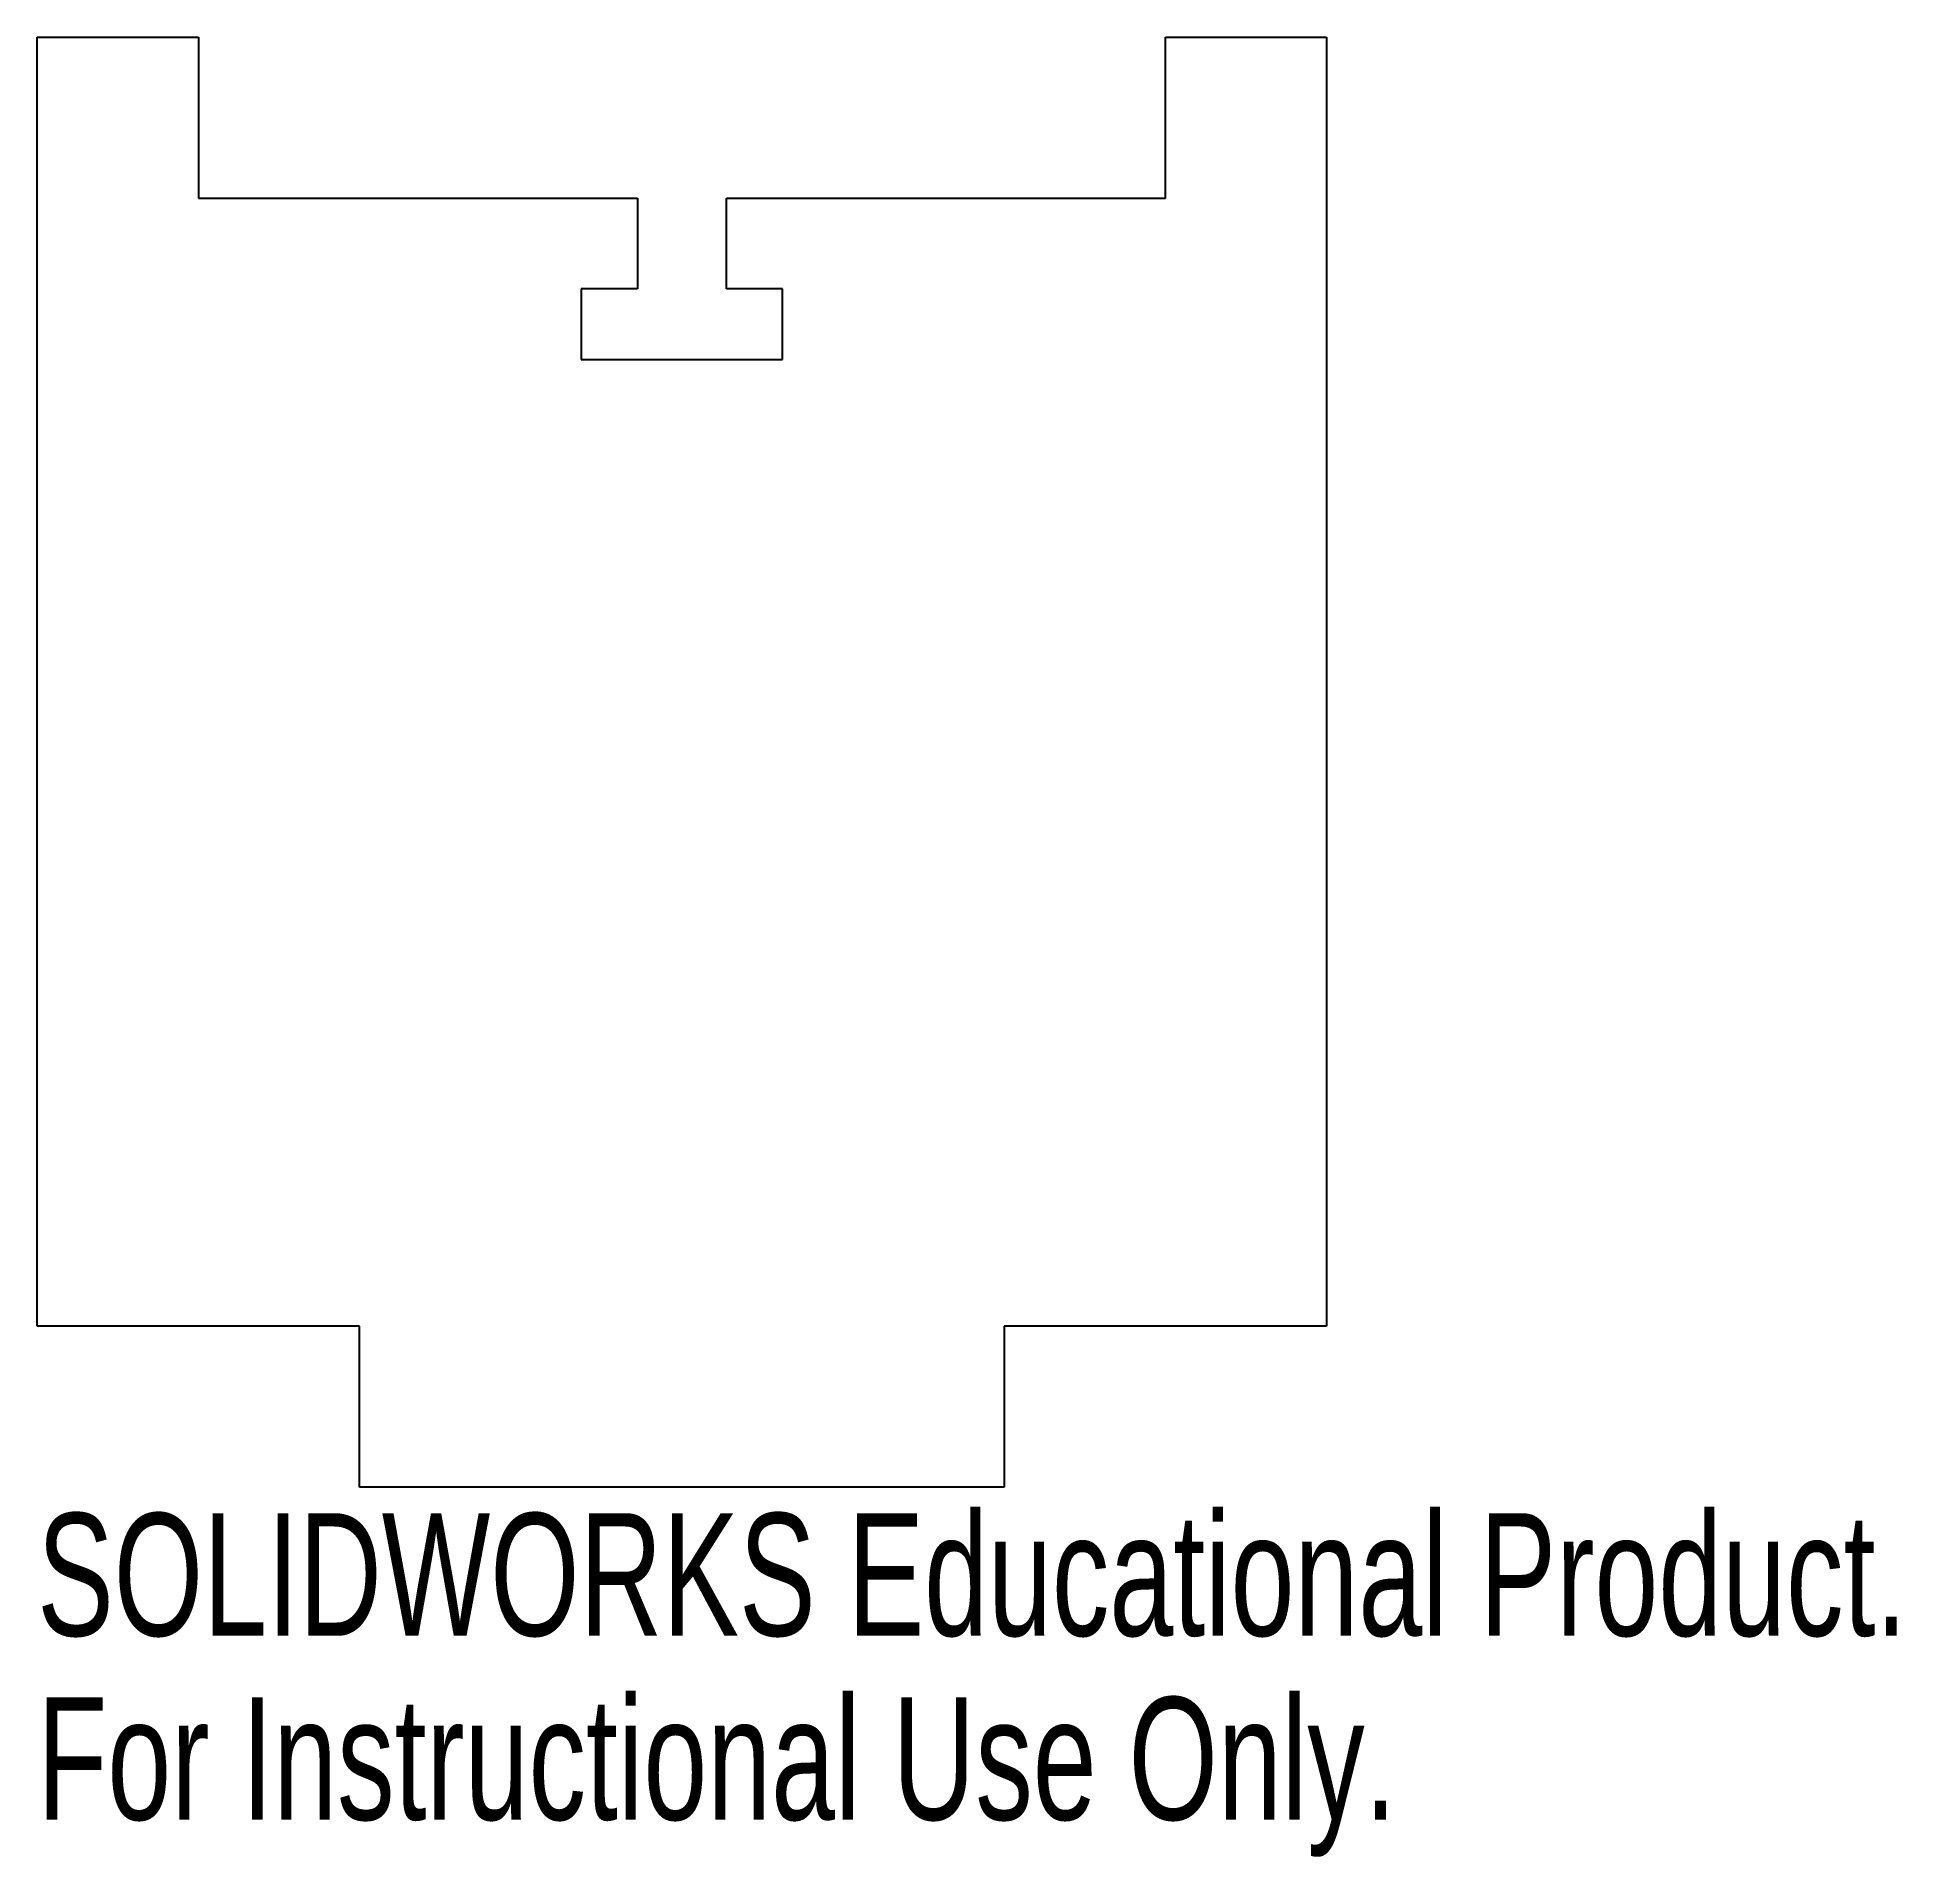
# Model space of a CAD drawing. Header units: inches. Extents: x -2 to 0.88, y -0.82 to 2.
import ezdxf

# ---------------------------------------------------------------- set-up
doc = ezdxf.new("R2010")
doc.units = ezdxf.units.IN
doc.header["$MEASUREMENT"] = 0
doc.styles.add('SLDTEXTSTYLE0', font='TXT', dxfattribs={"width": 0.7})

msp = doc.modelspace()

# ---------------------------------------------------------------- linework, layer by layer
at = {"color": 7, "linetype": 'Continuous', "lineweight": 25}
for p, q in [((-2, 2), (-1.75, 2)), ((-2, 0), (-2, 2)), ((-1.75, 2), (-1.75, 1.75)), ((-0.25, 2), (0, 2)), ((-0.25, 1.75), (-0.25, 2)), ((0, 2), (0, 0)), ((-1.75, 1.75), (-1.069, 1.75)), ((-1.069, 1.75), (-1.069, 1.6094)), ((-0.931, 1.75), (-0.25, 1.75)), ((-0.931, 1.6094), (-0.931, 1.75)), ((-1.1562, 1.6094), (-1.1562, 1.5)), ((-1.069, 1.6094), (-1.1562, 1.6094)), ((-0.8438, 1.6094), (-0.931, 1.6094)), ((-0.8438, 1.5), (-0.8438, 1.6094)), ((-1.1562, 1.5), (-0.8438, 1.5)), ((-1.5, 0), (-2, 0)), ((-1.5, -0.25), (-1.5, 0)), ((0, 0), (-0.5, 0)), ((-0.5, 0), (-0.5, -0.25)), ((-0.5, -0.25), (-1.5, -0.25))]:
    msp.add_line(p, q, dxfattribs=at)

# ---------------------------------------------------------------- texts
at = {"color": 7, "linetype": 'Continuous', "char_height": 0.1903, "attachment_point": 1, "style": 'SLDTEXTSTYLE0'}
for s, insert in [('SOLIDWORKS Educational Product.', (-2, -0.2901)), ('For Instructional Use Only.', (-2, -0.5756))]:
    msp.add_mtext(s, dxfattribs=dict(at, insert=insert))

doc.saveas('drawing.dxf')
